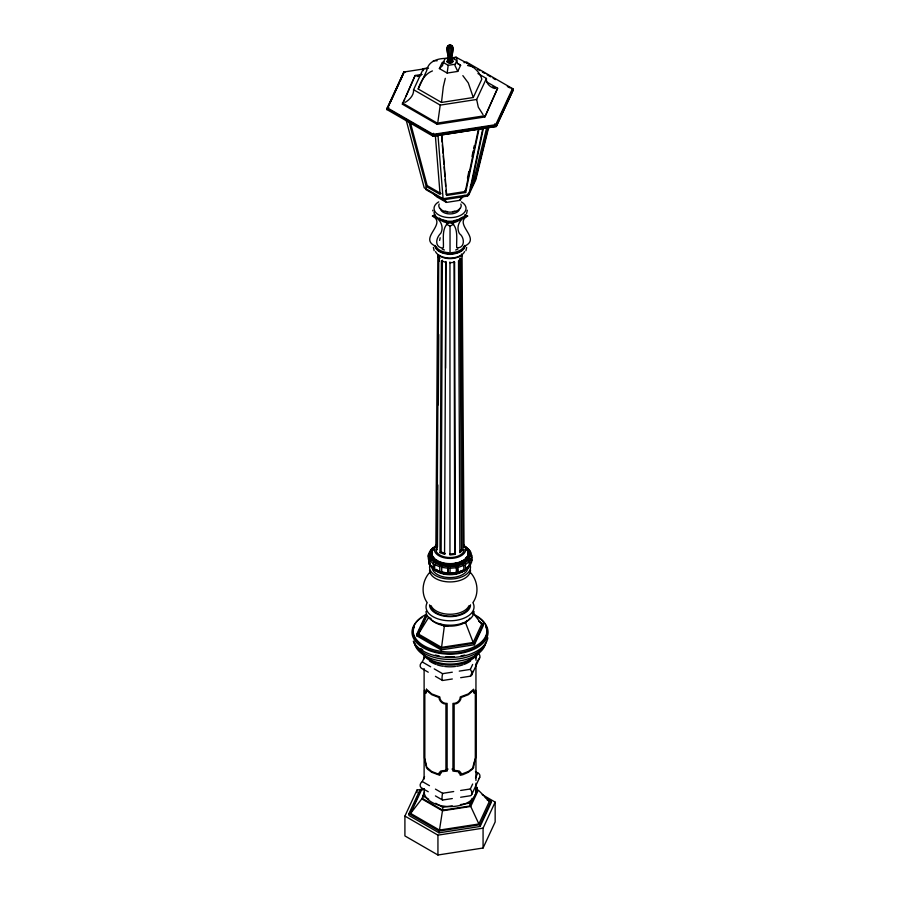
<?xml version="1.0" encoding="UTF-8"?>
<svg xmlns="http://www.w3.org/2000/svg" width="900" height="900" viewBox="0 0 900 900"><rect width="100%" height="100%" fill="white"/><g stroke="black" fill="none" stroke-linecap="round" stroke-linejoin="round"><path stroke-width="1.35" d="M425.981 187.537L425.981 189.653L443.565 199.8L467.584 196.088L467.584 193.972M421.942 74.419L415.136 75.476L402.379 104.198L437.243 124.324L484.864 116.966L497.621 88.234L486.799 81.99M445.32 262.249L441.394 260.73L439.999 552.6L444.566 554.355L445.849 261.517L445.601 368.201M439.999 552.6L441.135 551.947L442.361 260.168M463.961 62.629L466.74 62.201L513.023 88.897L513.27 89.876L496.271 126.484L494.786 123.806M437.85 255.791L438.772 258.469L436.95 549.956L435.87 546.851L437.85 255.791L439.223 255.791M437.85 484.976L437.479 546.851L435.87 546.851M438.322 404.831L438.75 334.53M439.189 261.416L439.211 257.197M451.789 58.117L456.728 60.401L457.481 63.304L460.62 65.284L457.774 71.415L447.154 73.058L439.38 68.569L442.226 62.438L444.015 61.807M423.349 70.661L423.338 68.681L427.387 68.051M477.945 73.541L486.428 78.446L476.662 99.472L478.282 107.134L483.019 114.626M486.428 78.446C485.696 83.509 490.59 87.604 495.113 88.582M456.728 60.401L454.894 65.351L457.774 71.415M450.743 58.027L456.086 57.195C465.581 62.764 478.474 67.354 481.804 79.155L473.276 97.515L441.484 102.431L443.306 86.771L445.298 78.345M447.907 568.226L448.301 563.704L448.144 574.043L442.282 573.233L442.282 572.186L448.054 573.019L441.72 572.31L441.686 562.545L443.261 562.972L441.72 567.326L447.907 568.226L448.054 574.065M472.905 612.742L481.657 624.217L473.186 642.476L441.562 647.37L444.341 626.231L440.741 624.15M445.928 770.288L445.928 704.025C442.384 704.183 439.189 700.898 438.952 697.511L431.707 694.688L426.814 690.502L426.049 693.18L425.002 693.023L424.665 691.751L424.665 758.014L426.814 767.317L431.707 771.491L438.952 774.315L439.178 772.751L440.809 771.008L445.928 770.288L448.065 769.061M439.47 830.081L442.463 810.81L421.785 798.874L410.614 813.42L439.47 830.081L478.89 823.984L489.454 801.225L478.294 790.133L470.723 806.445L478.89 823.984M439.639 240.424L440.168 237.769M467.46 178.178L468.889 171.394M472.016 156.454L473.164 151.02M473.738 148.309L474.3 145.597M478.418 129.06L465.3 191.52L446.321 194.445L445.995 190.316M446.321 194.445L446.681 195.435L465.66 192.51L479.07 128.7M406.305 120.634L424.215 187.819L443.093 198.709L468.877 194.726L482.895 128.036M483.322 128.621L470.486 189.72L475.571 178.763L488.16 127.642M467.314 210.229L466.582 213.502M466.673 247.421L465.919 250.684M447.154 73.058L448.2 65.329L443.272 62.483L445.072 58.601L449.111 57.971M470.272 186.862L474.221 178.346L486.81 127.226M488.543 128.025L475.785 179.831L468.877 194.726M466.886 63.45L466.886 62.269L466.391 62.629M437.918 121.601L440.235 105.109L413.572 89.707L423.338 68.681M441.484 102.431L418.196 88.999C420.626 81.664 424.868 73.823 432.45 70.931M433.609 133.279L433.069 136.26L496.271 126.484L513.27 89.876M428.423 559.485L428.423 554.512L429.964 550.946L431.303 550.609L431.303 549.562L433.665 549.608L434.407 548.696L433.001 548.269L430.875 549.832L436.376 545.636L432.157 548.528M431.55 566.179L429.244 564.356L429.244 559.384L430.639 558.484L429.863 552.892L431.303 549.562M431.303 550.609L429.863 553.939L428.423 554.512M429.863 552.892L432.191 549.259M468.765 558.517L467.887 557.786L469.26 554.614L470.216 555.188L468.765 558.517L468.765 559.564L470.104 560.543L470.104 565.515L467.887 567.202M468.765 559.564L470.306 554.04L469.44 550.642L468.517 550.283L469.35 553.523L470.306 554.04M470.104 560.543L471.656 556.976L470.216 556.234M468.765 566.899L469.733 564.671M470.104 565.515L471.656 561.949L471.656 556.976M441.686 571.961L440.483 572.738L440.483 571.691L439.796 571.781L439.796 566.809L441.686 562.545M405.214 72.09L403.864 72.011L386.966 109.597M386.798 109.552L404.257 71.865M390.454 102.071L399.195 83.239M400.354 80.73L403.684 72.922M402.379 104.198L404.696 99.203M405.855 96.705L415.136 75.476M418.196 88.999L426.724 70.639C428.276 60.525 439.043 57.983 448.065 58.432M484.864 116.966L497.621 88.234M432.934 193.275L436.657 196.774L446.423 202.41L459.765 200.351L460.789 198.146M428.524 68.197L403.864 72.011L386.978 108.405L433.114 135.034L496.136 125.291L513.023 88.897L512.483 88.605L495.743 124.684L433.26 134.347L387.517 107.944L386.978 108.405L386.73 109.451L433.114 136.237M467.584 196.088L469.924 191.047M478.688 621.281L483.334 623.959L483.334 625.534L474.412 644.76L441.113 649.901L416.745 635.827L416.745 634.264L425.666 615.038M416.745 635.827L420.086 628.627M421.2 626.22L425.666 616.613M441.562 647.37L418.421 634.005L426.892 615.746M428.254 672.21L422.28 668.768A4.984 3.926 -24.9 0 1 422.28 661.972L424.564 657.034M473.186 642.476L465.615 622.935L466.751 620.482M474.412 644.76L474.412 643.185L483.334 623.959M460.642 677.7L470.351 676.204A4.984 2.88 60 0 0 470.351 669.409L472.646 664.481M475.504 658.316L477.787 653.377A4.984 3.926 -24.9 0 1 478.946 659.092M482.186 794.621L495.157 802.114L495.157 821.97L483.075 848.014L437.94 855L404.91 835.931L404.91 816.075L417.004 790.02L423.844 788.962M470.351 676.204L472.646 671.265M475.504 665.1L477.787 660.173M428.254 791.764L422.28 788.321A4.984 3.926 -24.9 0 1 422.28 781.526L424.564 776.587M471.746 674.921L479.7 657.799M485.123 797.49L491.141 800.966L491.141 802.732L480.127 826.47L439.02 832.826L408.926 815.456L408.926 813.69L419.94 789.952L424.058 789.311M409.511 814.196L411.244 810.45M414.146 804.206L417.623 796.714M418.781 794.216L419.94 791.719M410.614 813.42L421.178 790.661L423 788.861M475.549 791.044L477.236 787.421L477.236 790.29L469.946 805.995L442.744 810.202L422.843 798.705L422.843 795.836L424.519 792.202M421.785 798.874L424.114 793.845M460.642 797.254L470.351 795.758A4.984 2.88 60 0 0 470.351 788.962L472.646 784.035M475.504 777.87L477.787 772.931L475.402 771.559M471.746 794.475L479.7 777.352M469.946 805.995L469.946 803.115L472.185 798.289M480.127 826.47L480.127 824.704L491.141 800.966M483.075 848.014L483.075 828.169L495.157 802.114M464.175 195.345L459.765 200.351M472.894 602.629C479.317 593.64 477.866 580.691 470.531 572.636M418.421 634.005L428.76 617.242L431.156 618.615M429.536 572.636C422.201 580.691 420.761 593.64 427.174 602.629M444.566 554.355L445.174 553.5L441.135 551.947M439.796 571.781L434.678 569.587L434.678 564.615L437.512 560.756A18.236 10.53 0 0 0 462.555 560.756L465.401 564.615L465.401 569.587L464.366 569.655L464.366 570.69L462.566 570.173M436.343 569.43L434.363 569.846L434.363 568.8L433.249 568.676L433.249 563.704L435.105 560.599L436.343 560.014L437.512 560.756A18.236 10.53 0 0 1 436.072 546.334M454.702 58.072L456.086 57.195L457.189 59.152M452.048 54.776A44.955 35.46 -24.9 0 1 451.688 56.239A7.29 5.749 -24.9 0 0 452.88 60.998L452.104 62.663L449.224 63.101L447.12 61.886L447.896 60.221A7.29 4.208 60 0 0 448.605 59.108M459.675 551.16L461.486 549.608L459.866 258.165L461.137 258.469L458.516 260.73L459.877 552.577M459.911 552.6L462.96 549.956L461.137 258.469M421.718 74.475L419.524 76.073L416.981 76.489M434.363 562.511L431.303 559.564L431.303 558.517L433.665 557.438L433.08 556.493L430.639 557.438L430.639 558.484M435.319 135.146L440.089 194.422L426.195 186.401L427.185 185.614L410.558 123.255M463.691 561.409L467.066 558.776L469.192 561.656L469.192 566.629L465.401 569.587M464.366 562.32L467.91 559.564M464.366 563.366L467.91 560.61M465.401 564.615L469.192 561.656M463.691 570.825L467.91 567.934L467.91 566.887L469.192 566.629M464.366 570.69L467.91 567.934M464.49 246.161C482.243 238.477 452.52 223.999 467.651 216.056L465.21 214.65M434.363 569.846L429.964 565.515L429.964 560.543L431.303 559.564M439.38 68.569L442.519 65.621L443.272 62.483M434.858 214.65L432.428 216.056C439.785 218.025 444.499 226.237 440.809 233.235C435.904 237.836 434.126 247.072 442.879 248.164L443.363 247.669C443.902 239.636 440.944 226.294 450.034 222.007C459.135 226.282 456.176 239.636 456.716 247.669C464.906 248.749 465.109 237.724 459.439 233.606C455.49 226.586 460.103 218.025 467.651 216.056M446.389 224.111L450.034 226.215L453.69 224.111M434.678 569.587L435.701 569.655L435.701 570.69L437.512 570.173M438.952 774.315L441.202 773.021M430.819 552.431L432.405 552.521L432.326 553.523L429.761 554.04L430.639 557.438M464.006 546.334A18.236 10.53 0 0 1 462.555 560.756L461.272 561.431L463.815 565.436L463.815 570.409L457.796 572.186L457.425 573.244L456.817 562.972L455.175 563.31L455.175 565.999M404.887 102.532C409.365 99.968 414.067 95.299 413.572 89.707M463.736 547.031L465.705 546.615L470.104 550.946L468.765 550.609L468.765 549.562L464.963 546.446M429.244 564.356L428.31 555.739L429.761 555.086M387.517 107.944L388.822 107.415M456.817 562.972L457.425 563.827L462.285 562.14M458.348 572.31L457.796 564.851L462.892 563.085M457.796 565.898L462.892 564.131M458.348 567.326L463.815 565.436M457.796 572.186L463.815 570.409M457.425 573.244L462.892 571.466L462.892 570.42M457.796 573.233L462.892 571.466M438.772 258.469L440.044 258.165M467.887 549.259L466.402 549.608L466.988 550.553M461.126 774.315L468.36 771.491L472.478 768.398L475.414 758.014L475.414 691.751L475.088 693L474.03 693.18L473.254 690.502L468.36 694.688L461.126 697.511C460.89 700.898 457.695 704.183 454.151 704.025L454.151 770.288L459.259 771.008L460.901 772.751L461.126 774.315L458.876 773.021M448.2 65.329L454.928 64.282M440.235 105.109L476.662 99.472M402.379 102.971L437.243 123.097L484.864 115.729M433.046 136.204L496.316 126.405M444.341 626.231L448.324 625.613M461.621 623.554L465.615 622.935M416.745 634.264L441.113 648.337L474.412 643.185M434.228 668.869L442.598 673.695L452.317 672.199M459.248 671.119L470.351 669.409M435.431 676.35L442.598 680.49L452.317 678.994M435.431 789.12L442.598 793.26L453.701 791.539M460.642 790.459L470.351 788.962M435.431 795.904L442.598 800.044L452.317 798.548M435.724 803.273L442.744 807.322L452.272 805.86M460.429 804.589L469.946 803.115M442.463 810.81L470.723 806.445M408.926 813.69L439.02 831.06L480.127 824.704M404.91 816.075L437.94 835.144L483.075 828.169M433.373 60.716L437.152 60.795M449.955 262.778L454.59 262.249L455.344 554.355L449.955 554.974L449.955 261.99M449.955 554.051L454.725 553.5L455.344 554.355M450.034 564.671L455.647 564.188L456.345 567.743L456.345 572.715L450.034 573.255M450.034 565.751L455.918 565.245M450.034 566.786L455.918 566.291M450.034 568.283L456.345 567.743M450.034 573.075L456.345 572.715M455.918 572.569L455.918 573.615L450.034 574.121L450.034 563.749M460.688 255.791L462.06 255.791L464.029 546.851M469.35 553.523L467.752 553.523L467.662 554.524L469.26 554.614M455.918 573.615L455.175 572.726M448.301 573.12L450.034 573.165M442.282 573.233L448.144 574.043M511.178 88.492L512.483 88.605M467.55 65.498L472.714 66.791M442.642 563.827L448.144 564.615M442.282 564.851L448.054 565.695M442.282 565.898L448.054 566.73M463.691 545.636L464.366 546.806M461.486 549.608L462.96 549.956M467.887 557.786L466.402 557.438L465.66 558.337L467.066 558.776M429.964 565.515L431.303 565.852L431.303 566.899L435.105 570.015M469.44 550.642L469.44 551.689L470.824 552.105L471.757 555.739L471.757 560.722L471.139 558.293M474.221 178.346L475.571 178.763M436.376 561.409L440.933 563.355M435.701 562.32L440.483 564.368M435.701 563.366L440.483 565.414M434.678 564.615L439.796 566.809M436.894 570.161L440.483 571.691M436.376 570.825L440.933 572.771M435.701 570.69L440.483 572.738M470.306 555.086L471.757 555.739M477.641 69.311L480.015 70.684M482.389 72.056L484.774 73.418M487.147 74.79L490.702 76.849M493.088 78.221L495.461 79.594M507.33 86.456L509.715 87.817M457.29 63.36L460.62 65.284M492.817 86.692L495.214 88.076M427.185 185.614L441.067 193.635M422.28 661.972L430.65 666.799M452.014 769.061L454.151 770.288M487.046 799.841L489.454 801.225M422.28 781.526L429.457 785.666M422.843 795.836L428.692 799.211M432.428 216.056C447.559 223.999 417.836 238.477 435.589 246.161M461.272 570.847L462.285 571.556M432.191 557.786L435.105 560.599M431.303 558.517L434.363 561.465M429.964 560.543L433.249 563.704M432.832 567.326L434.363 568.8M462.848 75.634L468.293 82.913L473.276 97.515M452.88 60.998L452.104 60.221A7.29 4.208 -60 0 1 451.395 59.108M454.59 262.249L454.061 261.517L454.725 553.5M455.175 563.31L455.647 564.188M445.174 200.002L446.423 202.41M464.884 190.395L465.66 192.51M457.425 563.827L457.796 564.851M461.452 254.002L462.06 255.791M408.848 121.32L426.195 186.401M469.44 551.689L470.014 553.95M430.718 553.523L431.55 556.762M428.31 555.739L429.244 559.384M430.054 563.546L430.639 565.819M434.16 250.684L433.395 247.421M432.754 210.229L432.911 210.949M441.799 134.786L446.681 195.435M441.551 135.18L442.114 142.065M442.327 144.821L442.991 153.101M443.216 155.857L443.88 164.126M444.105 166.882L444.881 176.535M445.106 179.291L445.657 186.176M437.884 134.055L443.093 198.709M475.954 656.044L475.954 660.24M475.954 664.425L475.954 780.446M475.954 783.236L475.954 791.629A25.92 14.963 0 0 1 450.034 806.591A25.92 14.963 0 0 1 424.114 791.629L424.114 788.827M462.566 560.756L462.566 564.795M450.034 226.237L450.034 254.498M442.744 807.322L442.744 810.202M441.113 648.337L441.113 649.901M439.02 831.06L439.02 832.826M437.94 835.144L437.94 855M437.243 123.097L437.243 124.324M436.343 560.014L436.343 562.702M435.701 545.771L435.701 546.806M424.114 654.649L424.114 658.834M424.114 668.621L424.114 779.04M417.004 790.02L417.004 792.664M469.901 618.12A21.139 12.206 0 0 1 451.879 626.096A21.139 12.206 0 0 1 431.73 620.044M473.22 603.326A23.996 13.86 0 0 1 450.034 620.775A23.996 13.86 0 0 1 426.859 603.326M470.205 565.178A20.475 11.824 0 0 1 449.145 579.038A20.475 11.824 0 0 1 430.256 564.176M474.03 611.359A23.996 13.86 0 0 1 450.034 625.207A23.996 13.86 0 0 1 426.037 611.359M470.52 604.822A20.475 11.824 0 0 1 450.034 616.646A20.475 11.824 0 0 1 429.559 604.822M469.485 605.801A19.519 11.272 0 0 1 450.034 616.095A19.519 11.272 0 0 1 430.594 605.801M470.52 570.105A20.475 11.824 0 0 1 450.034 581.929A20.475 11.824 0 0 1 429.559 570.105M467.955 567.236A17.921 10.35 0 0 1 450.034 577.575A17.921 10.35 0 0 1 432.113 567.236M468.889 605.914A19.519 11.272 0 0 1 450.034 614.261A19.519 11.272 0 0 1 431.179 605.914M467.348 567.034A17.921 10.35 0 0 1 450.034 574.706A17.921 10.35 0 0 1 432.731 567.034M464.197 570.082A17.28 9.979 0 0 1 462.251 571.41M457.684 573.3A17.28 9.979 0 0 1 454.511 573.998M450.034 574.335A17.28 9.979 0 0 1 447.784 574.245M445.567 573.998A17.28 9.979 0 0 1 441.394 572.996M457.684 571.882A17.28 9.979 0 0 1 455.591 572.389M470.599 660.96A25.92 14.963 0 0 1 464.141 664.403M462.994 664.808A25.92 14.963 0 0 1 456.75 666.304M455.434 666.484A25.92 14.963 0 0 1 444.645 666.484M443.329 666.304A25.92 14.963 0 0 1 437.074 664.808M435.926 664.403A25.92 14.963 0 0 1 429.48 660.96M478.058 617.366A38.014 21.949 0 0 1 476.527 647.944A38.014 21.949 0 0 1 423.551 647.944A38.014 21.949 0 0 1 422.01 617.366M472.511 613.766A36.922 21.319 0 0 1 477.619 644.85A36.922 21.319 0 0 1 423.551 645.536A36.922 21.319 0 0 1 426.296 614.351M485.696 626.681A36.922 21.319 0 0 1 450.034 653.512A36.922 21.319 0 0 1 414.371 626.681M485.392 643.781A35.663 20.588 0 0 1 448.864 661.669A35.663 20.588 0 0 1 414.45 642.431M486.506 641.475A36.922 21.319 0 0 1 450.034 659.452A36.922 21.319 0 0 1 413.572 641.475M477.968 652.759A28.912 16.695 0 0 1 450.034 665.123A28.912 16.695 0 0 1 422.111 652.759M476.752 653.771A28.912 16.695 0 0 1 450.034 664.076A28.912 16.695 0 0 1 423.326 653.771M487.845 637.819A38.014 21.949 0 0 1 453.026 657.405A38.014 21.949 0 0 1 413.314 641.205M464.805 655.054A36.922 21.319 0 0 1 460.912 655.898M454.162 656.707A36.922 21.319 0 0 1 445.905 656.707M439.166 655.898A36.922 21.319 0 0 1 435.274 655.054M422.82 649.924A36.922 21.319 0 0 1 420.75 648.495M463.669 544.793A15.739 9.09 0 0 1 450.034 558.428A15.739 9.09 0 0 1 436.399 544.793M467.651 550.8A18.236 10.53 0 0 1 450.034 564.053A18.236 10.53 0 0 1 432.416 550.8M432.9 549.923A18.236 10.53 0 0 1 434.239 548.257M465.829 548.257A18.236 10.53 0 0 1 467.179 549.923M464.231 549.337A14.197 8.201 0 0 1 450.034 557.539A14.197 8.201 0 0 1 435.836 549.337M461.351 201.87A15.998 9.236 0 0 1 461.351 214.931A15.998 9.236 0 0 1 438.728 214.931A15.998 9.236 0 0 1 438.728 201.87M459.641 208.395A9.596 5.546 0 0 1 450.034 213.941A9.596 5.546 0 0 1 440.438 208.395M465.491 214.447A15.998 9.236 0 0 1 447.952 221.209A15.998 9.236 0 0 1 434.036 212.051M465.075 245.464A15.041 8.685 0 0 1 450.034 254.138A15.041 8.685 0 0 1 434.993 245.464M460.856 218.171A11.194 6.469 0 0 1 450.034 222.964M449.066 222.941A11.194 6.469 0 0 1 439.223 218.171M463.95 246.566A14.4 8.314 0 0 1 451.294 252.697M448.785 252.697A14.4 8.314 0 0 1 436.129 246.566M464.434 245.464A14.4 8.314 0 0 1 451.912 253.699A14.4 8.314 0 0 1 436.129 247.612M464.569 251.629A15.041 8.685 0 0 1 450.034 258.064A15.041 8.685 0 0 1 435.51 251.629M461.947 254.655A13.759 7.942 0 0 1 438.12 254.655M462.589 217.125A15.322 8.843 0 0 1 457.695 219.724M456.514 220.072A15.322 8.843 0 0 1 454.005 220.601M446.074 220.601A15.322 8.843 0 0 1 443.554 220.072M442.373 219.724A15.322 8.843 0 0 1 439.2 218.317M457.954 219.994A11.194 6.469 0 0 1 442.114 219.994M457.954 248.985A11.194 6.469 0 0 1 455.636 250.009M444.442 250.009A11.194 6.469 0 0 1 442.114 248.985M454.838 211.106A9.596 5.546 0 0 1 452.52 211.657M447.548 211.657A9.596 5.546 0 0 1 445.241 211.106M442.598 800.044A4.984 1.057 -81.2 0 1 442.598 793.26M477.787 772.931A4.984 3.926 -24.9 0 1 478.946 778.646M442.598 680.49A4.984 1.057 -81.2 0 1 442.598 673.695M447.964 46.136A2.981 1.721 60 0 1 450.27 45.686A2.981 1.721 60 0 1 452.104 49.163A44.955 25.954 60 0 1 451.238 57.218A7.29 4.208 60 0 0 452.104 62.663M449.336 45.281A2.981 0.63 81.2 0 1 450.202 46.024A2.981 0.63 81.2 0 1 450.776 49.601A44.955 9.495 81.2 0 1 450.45 57.476A7.29 1.541 81.2 0 0 450.776 63.101M450.664 45.281A2.981 0.63 -81.2 0 0 449.798 46.024A2.981 0.63 -81.2 0 0 449.224 49.601A44.955 9.495 -81.2 0 0 449.55 57.476A7.29 1.541 -81.2 0 1 449.224 63.101M452.036 46.136A2.981 1.721 -60 0 0 449.73 45.686A2.981 1.721 -60 0 0 447.896 49.163A44.955 25.954 -60 0 0 448.762 57.218A7.29 4.208 -60 0 1 447.896 62.663M452.351 53.314A44.955 35.46 -24.9 0 0 452.88 47.498A2.981 2.351 -24.9 0 0 450 45.506A2.981 2.351 24.9 0 0 447.12 47.498A44.955 35.46 24.9 0 0 447.649 53.314M452.88 61.886A7.29 5.749 24.9 0 1 451.688 56.767A44.955 35.46 24.9 0 0 452.88 48.386A2.981 2.351 24.9 0 0 450 45.506A2.981 2.351 -24.9 0 0 447.12 48.386A44.955 35.46 -24.9 0 0 448.312 56.767A7.29 5.749 -24.9 0 1 447.12 61.886M447.952 54.776A44.955 35.46 24.9 0 0 448.312 56.239A7.29 5.749 24.9 0 1 447.12 60.998M460.822 204.03A11.194 6.469 0 0 1 450 212.164A11.194 6.469 0 0 1 439.178 204.03M473.738 765.293L473.614 767.599L472.478 769.174L468.36 772.279L462.994 774.653L460.26 775.305L459.968 773.235L458.572 771.75L452.947 771.086L452.947 703.418C456.671 703.744 460.384 700.762 460.26 696.926L468.36 693.9L473.614 689.22L474.311 692.212L475.144 692.01L475.571 690.356L475.571 758.025L473.738 765.293M426.454 689.22L425.756 692.212L424.935 692.01L424.496 690.356L424.496 758.025L426.454 767.599L427.59 769.174L431.707 772.279L439.808 775.305L440.1 773.235L441.506 771.75L447.131 771.086L447.131 703.418C443.407 703.744 439.695 700.762 439.808 696.926L431.707 693.9L426.454 689.22"/></g></svg>
